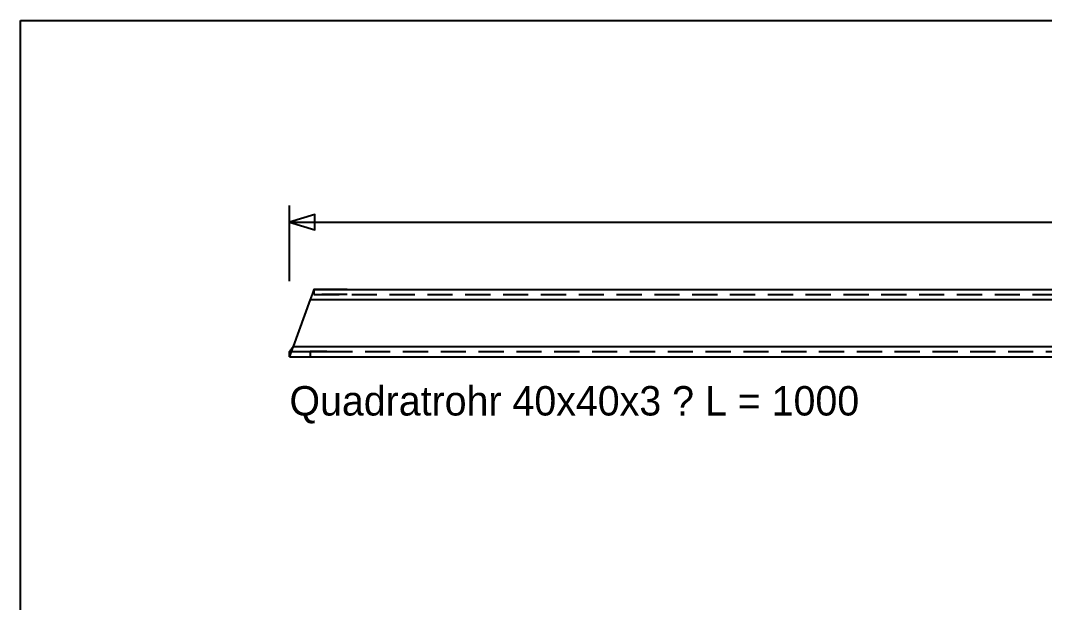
# Model space of a CAD drawing. Header units: millimetres. Extents: x 20 to 410, y 10 to 287.
# Drawn here: x 20 to 141.8, y 217.8 to 287 of the extents above; entities that cross this region are included whole.
import ezdxf

# ---------------------------------------------------------------- set-up
doc = ezdxf.new("R2010")
doc.units = ezdxf.units.MM
doc.linetypes.add('DASHED', pattern=[4.5, 3, -1.5])
for name, color, linetype in [('KONTUR', 7, 'CONTINUOUS'), ('MASSE', 3, 'CONTINUOUS'), ('RAHMEN', 7, 'CONTINUOUS'), ('TEXT', 7, 'CONTINUOUS'), ('VERDECKT', 8, 'DASHED')]:
    doc.layers.add(name, color=color, linetype=linetype)

msp = doc.modelspace()

# ---------------------------------------------------------------- linework, layer by layer
at = {"layer": 'KONTUR'}
for points in [[(54.91176, 255), (54.911686, 255), (54.911612, 254.999998), (54.911538, 254.999998), (54.911464, 254.999996), (54.91139, 254.999992), (54.911316, 254.999988), (54.911242, 254.999984), (54.911168, 254.99998), (54.911094, 254.999974), (54.91102, 254.99997), (54.910946, 254.999962), (54.910872, 254.999956), (54.910798, 254.999948), (54.910724, 254.99994), (54.910204, 254.999672), (54.909682, 254.999194), (54.90916, 254.998502), (54.908638, 254.997598), (54.908114, 254.996482), (54.907588, 254.995156), (54.907062, 254.993616), (54.906536, 254.991866), (54.906008, 254.989904), (54.905482, 254.98773), (54.904954, 254.985348), (54.904426, 254.982756), (54.903898, 254.979954), (54.903368, 254.976942), (54.90315, 254.976774), (54.90293, 254.976606), (54.90271, 254.976436), (54.90249, 254.976266), (54.902272, 254.976094), (54.902052, 254.975924), (54.901832, 254.975752), (54.901614, 254.975578), (54.901394, 254.975406), (54.901174, 254.975232), (54.900956, 254.975058), (54.900736, 254.974882), (54.900516, 254.974708), (54.900296, 254.97453), (54.898758, 254.971154), (54.897214, 254.96757), (54.895668, 254.96378), (54.894118, 254.959784), (54.892566, 254.955582), (54.89101, 254.951174), (54.889452, 254.946564), (54.887894, 254.94175), (54.886334, 254.936734), (54.884772, 254.931518), (54.883208, 254.9261), (54.881644, 254.920484), (54.88008, 254.914668), (54.878514, 254.908656), (54.878158, 254.908326), (54.877802, 254.907996), (54.877446, 254.907664), (54.877088, 254.907332), (54.876732, 254.907), (54.876376, 254.906668), (54.87602, 254.906334), (54.875664, 254.906), (54.875308, 254.905666), (54.874952, 254.905332), (54.874594, 254.904996), (54.874238, 254.90466), (54.873882, 254.904324), (54.873526, 254.903986), (54.871026, 254.89763), (54.86852, 254.891078), (54.866008, 254.884334), (54.863492, 254.877398), (54.86097, 254.870272), (54.858446, 254.862956), (54.855916, 254.85545), (54.853384, 254.84776), (54.85085, 254.839882), (54.848314, 254.83182), (54.845774, 254.823576), (54.843234, 254.815152), (54.840694, 254.806546), (54.838152, 254.797764), (54.837674, 254.797284), (54.837194, 254.796806), (54.836714, 254.796326), (54.836234, 254.795846), (54.835756, 254.795364), (54.835276, 254.794884), (54.834796, 254.794402), (54.834316, 254.79392), (54.833838, 254.793436), (54.833358, 254.792954), (54.832878, 254.79247), (54.832398, 254.791986), (54.83192, 254.7915), (54.83144, 254.791016), (54.828074, 254.781924), (54.824702, 254.772658), (54.821322, 254.763218), (54.817936, 254.75361), (54.814542, 254.743832), (54.811144, 254.733888), (54.807742, 254.723776), (54.804334, 254.713502), (54.800924, 254.703068), (54.79751, 254.692472), (54.794094, 254.681718), (54.790674, 254.670808), (54.787256, 254.659744), (54.783836, 254.648528), (54.783252, 254.64792), (54.782668, 254.64731), (54.782082, 254.6467), (54.781498, 254.646088), (54.780914, 254.645478), (54.78033, 254.644866), (54.779746, 254.644256), (54.779162, 254.643642), (54.778578, 254.64303), (54.777992, 254.642418), (54.777408, 254.641804), (54.776824, 254.64119), (54.77624, 254.640576), (54.775656, 254.63996), (54.771556, 254.628482), (54.767446, 254.616856), (54.763328, 254.605086), (54.7592, 254.593174), (54.755066, 254.581122), (54.750926, 254.56893), (54.74678, 254.556602), (54.742628, 254.544142), (54.738472, 254.531548), (54.734312, 254.518826), (54.730148, 254.505976), (54.725984, 254.493), (54.721818, 254.479902), (54.71765, 254.466684), (54.716984, 254.465968), (54.716316, 254.465252), (54.71565, 254.464534), (54.714984, 254.463818), (54.714316, 254.4631), (54.71365, 254.462382), (54.712984, 254.461664), (54.712316, 254.460946), (54.71165, 254.460226), (54.710984, 254.459508), (54.710318, 254.458788), (54.70965, 254.458068), (54.708984, 254.457348), (54.708318, 254.456626), (54.70364, 254.443202), (54.69895, 254.429666), (54.694252, 254.416016), (54.689544, 254.402258), (54.684828, 254.388392), (54.680104, 254.374424), (54.675372, 254.360352), (54.670636, 254.346182), (54.665894, 254.331916), (54.661148, 254.317554), (54.656398, 254.303102), (54.651646, 254.28856), (54.646894, 254.273932), (54.64214, 254.25922), (54.641416, 254.258424), (54.640692, 254.257628), (54.63997, 254.256832), (54.639246, 254.256036), (54.638522, 254.25524), (54.6378, 254.254442), (54.637076, 254.253646), (54.636352, 254.252848), (54.63563, 254.25205), (54.634906, 254.251252), (54.634182, 254.250454), (54.63346, 254.249656), (54.632736, 254.248858), (54.632012, 254.248058), (54.626936, 254.233206), (54.62185, 254.218276), (54.61675, 254.203272), (54.611642, 254.188196), (54.606524, 254.173052), (54.601398, 254.157842), (54.596266, 254.142568), (54.591126, 254.127234), (54.58598, 254.111842), (54.580832, 254.096396), (54.575678, 254.080896), (54.570522, 254.065346), (54.565364, 254.04975), (54.560206, 254.034108), (54.559452, 254.033264), (54.5587, 254.032418), (54.557948, 254.031574), (54.557196, 254.03073), (54.556444, 254.029884), (54.555692, 254.029038), (54.55494, 254.028194), (54.554188, 254.027348), (54.553436, 254.026502), (54.552682, 254.025656), (54.55193, 254.02481), (54.551178, 254.023964), (54.550426, 254.023118), (54.549674, 254.022272), (54.544396, 254.00656), (54.539104, 253.990812), (54.533802, 253.97503), (54.52849, 253.959218), (54.523168, 253.943376), (54.517836, 253.92751), (54.512498, 253.91162), (54.507152, 253.895712), (54.501802, 253.879786), (54.496446, 253.863846), (54.491088, 253.847894), (54.485726, 253.831934), (54.480362, 253.815968), (54.474996, 253.8), (251.8393, 253.8)], [(54.91176, 255), (251.146478, 255)], [(58.85588, 255), (54.91176, 255)], [(59.45588, 255), (251.146478, 255)], [(54.474996, 253.8), (52.436764, 248.2), (255.07246, 248.2), (251.8393, 253.8)], [(52.436764, 248.2), (52.436012, 248.199138), (52.435258, 248.198278), (52.434506, 248.197416), (52.433754, 248.196556), (52.433002, 248.195694), (52.43225, 248.194834), (52.431498, 248.193972), (52.430746, 248.19311), (52.429994, 248.19225), (52.429242, 248.191388), (52.428488, 248.190528), (52.427736, 248.189666), (52.426984, 248.188806), (52.426232, 248.187944), (52.420954, 248.171978), (52.415662, 248.156016), (52.41036, 248.140062), (52.405048, 248.12412), (52.399726, 248.10819), (52.394394, 248.092276), (52.389056, 248.076382), (52.383712, 248.06051), (52.37836, 248.044662), (52.373006, 248.028842), (52.367646, 248.013052), (52.362284, 247.997294), (52.35692, 247.981574), (52.351554, 247.965892), (52.350832, 247.965048), (52.350108, 247.964202), (52.349384, 247.963358), (52.348662, 247.962514), (52.347938, 247.96167), (52.347214, 247.960826), (52.346492, 247.959982), (52.345768, 247.959138), (52.345046, 247.958296), (52.344322, 247.957452), (52.343598, 247.956608), (52.342876, 247.955766), (52.342152, 247.954922), (52.341428, 247.95408), (52.336352, 247.938472), (52.331266, 247.92291), (52.326166, 247.907398), (52.321058, 247.891938), (52.31594, 247.876532), (52.310814, 247.861184), (52.305682, 247.845894), (52.300542, 247.830668), (52.295396, 247.815508), (52.290246, 247.800416), (52.285094, 247.785394), (52.279938, 247.770446), (52.27478, 247.755574), (52.26962, 247.74078), (52.268954, 247.739984), (52.268288, 247.73919), (52.267622, 247.738394), (52.266954, 247.7376), (52.266288, 247.736804), (52.265622, 247.73601), (52.264954, 247.735216), (52.264288, 247.734422), (52.263622, 247.73363), (52.262954, 247.732836), (52.262288, 247.732042), (52.261622, 247.73125), (52.260954, 247.730458), (52.260288, 247.729664), (52.25561, 247.715016), (52.250922, 247.700452), (52.246222, 247.685978), (52.241514, 247.671594), (52.236798, 247.657304), (52.232074, 247.64311), (52.227344, 247.629014), (52.222606, 247.61502), (52.217864, 247.60113), (52.21312, 247.587346), (52.20837, 247.57367), (52.203618, 247.560104), (52.198864, 247.546652), (52.19411, 247.533316), (52.193526, 247.5326), (52.192942, 247.531884), (52.192358, 247.53117), (52.191772, 247.530454), (52.191188, 247.52974), (52.190604, 247.529026), (52.19002, 247.528312), (52.189436, 247.527598), (52.188852, 247.526886), (52.188268, 247.526172), (52.187682, 247.52546), (52.187098, 247.524748), (52.186514, 247.524036), (52.18593, 247.523326), (52.18183, 247.510198), (52.17772, 247.497192), (52.173602, 247.484312), (52.169474, 247.471558), (52.16534, 247.458932), (52.1612, 247.446438), (52.157054, 247.434078), (52.152902, 247.421854), (52.148746, 247.409766), (52.144586, 247.397818), (52.140424, 247.386014), (52.136258, 247.374354), (52.132092, 247.362838), (52.127924, 247.351472), (52.127444, 247.350864), (52.126966, 247.350254), (52.126486, 247.349648), (52.126006, 247.34904), (52.125526, 247.348432), (52.125048, 247.347826), (52.124568, 247.34722), (52.124088, 247.346614), (52.123608, 247.34601), (52.12313, 247.345404), (52.12265, 247.3448), (52.12217, 247.344196), (52.12169, 247.343592), (52.121212, 247.34299), (52.117846, 247.331888), (52.114474, 247.32094), (52.111094, 247.310148), (52.107706, 247.299514), (52.104314, 247.28904), (52.100916, 247.278726), (52.097512, 247.268576), (52.094106, 247.25859), (52.090694, 247.24877), (52.08728, 247.23912), (52.083864, 247.22964), (52.080446, 247.220332), (52.077028, 247.211196), (52.073608, 247.202236), (52.07325, 247.201758), (52.072894, 247.20128), (52.072538, 247.200804), (52.072182, 247.200326), (52.071826, 247.19985), (52.07147, 247.199376), (52.071112, 247.1989), (52.070756, 247.198426), (52.0704, 247.197952), (52.070044, 247.197478), (52.069688, 247.197004), (52.069332, 247.196532), (52.068976, 247.19606), (52.068618, 247.19559), (52.066118, 247.18694), (52.063612, 247.17847), (52.0611, 247.170182), (52.058584, 247.162076), (52.056064, 247.154154), (52.053538, 247.146416), (52.05101, 247.138866), (52.048478, 247.131504), (52.045942, 247.12433), (52.043406, 247.117348), (52.040868, 247.110556), (52.038328, 247.103958), (52.035788, 247.097554), (52.033246, 247.091344), (52.033026, 247.091016), (52.032806, 247.090686), (52.032588, 247.090358), (52.032368, 247.09003), (52.032148, 247.089704), (52.03193, 247.089378), (52.03171, 247.089052), (52.03149, 247.088726), (52.031272, 247.088402), (52.031052, 247.088078), (52.030832, 247.087754), (52.030612, 247.087432), (52.030394, 247.087108), (52.030174, 247.086786), (52.028634, 247.080924), (52.02709, 247.075258), (52.025544, 247.069792), (52.023994, 247.064526), (52.022442, 247.05946), (52.020888, 247.054596), (52.01933, 247.049936), (52.017772, 247.04548), (52.01621, 247.041228), (52.014648, 247.03718), (52.013084, 247.03334), (52.01152, 247.029704), (52.009956, 247.026278), (52.008392, 247.023058), (52.008318, 247.02289), (52.008244, 247.022722), (52.00817, 247.022556), (52.008096, 247.02239), (52.00802, 247.022226), (52.007946, 247.02206), (52.007872, 247.021896), (52.007798, 247.021734), (52.007724, 247.02157), (52.00765, 247.021408), (52.007576, 247.021246), (52.007502, 247.021086), (52.007428, 247.020924), (52.007354, 247.020766), (52.006834, 247.017912), (52.006314, 247.015268), (52.00579, 247.012834), (52.005268, 247.01061), (52.004744, 247.008596), (52.004218, 247.006794), (52.003692, 247.005202), (52.003166, 247.003824), (52.00264, 247.002656), (52.002112, 247.0017), (52.001584, 247.000956), (52.001056, 247.000424), (52.000528, 247.000106), (52, 247)], [(52.001072, 247.600878), (52.000996, 247.600756), (52.00092, 247.600644), (52.000842, 247.600542), (52.000766, 247.600448), (52.00069, 247.600362), (52.000612, 247.600286), (52.000536, 247.60022), (52.00046, 247.600162), (52.000382, 247.600112), (52.000306, 247.600072), (52.00023, 247.60004), (52.000152, 247.600018), (52.000076, 247.600004), (52, 247.6)], [(52, 247), (255.765282, 247), (255.765282, 247.6)], [(52, 247), (52, 247.6)], [(52.01157, 247.618718), (52.011344, 247.618148), (52.011116, 247.617586), (52.01089, 247.617034), (52.010662, 247.61649), (52.010436, 247.615954), (52.010208, 247.615428), (52.009982, 247.61491), (52.009754, 247.6144), (52.009528, 247.6139), (52.0093, 247.613408), (52.009072, 247.612926), (52.008846, 247.61245), (52.008618, 247.611986), (52.008392, 247.611528), (52.007866, 247.61037), (52.007342, 247.609272), (52.006818, 247.608234), (52.006294, 247.607258), (52.00577, 247.606344), (52.005246, 247.60549), (52.004722, 247.604698), (52.0042, 247.603968), (52.003676, 247.603298), (52.003154, 247.60269), (52.002634, 247.602144), (52.002112, 247.60166), (52.001592, 247.601238), (52.001072, 247.600878)], [(52.001072, 247.600878), (52.007354, 247.020766)], [(52.008392, 247.023058), (52.008392, 247.611528)], [(52.080554, 247.719868), (52.080058, 247.718482), (52.079562, 247.717102), (52.079066, 247.71573), (52.07857, 247.714366), (52.078074, 247.713008), (52.077578, 247.711658), (52.077082, 247.710314), (52.076586, 247.708978), (52.07609, 247.70765), (52.075592, 247.706328), (52.075096, 247.705016), (52.0746, 247.703708), (52.074104, 247.70241), (52.073608, 247.701118), (52.071084, 247.697756), (52.068562, 247.694448), (52.06604, 247.69119), (52.063518, 247.687984), (52.060998, 247.684832), (52.05848, 247.681734), (52.055962, 247.678688), (52.053448, 247.675698), (52.050934, 247.67276), (52.048424, 247.669878), (52.045914, 247.66705), (52.04341, 247.664276), (52.040906, 247.661558), (52.038408, 247.658896), (52.03804, 247.657898), (52.03767, 247.65691), (52.037302, 247.655928), (52.036934, 247.654954), (52.036566, 247.65399), (52.036196, 247.653032), (52.035828, 247.652084), (52.035458, 247.651144), (52.03509, 247.65021), (52.034722, 247.649286), (52.034352, 247.64837), (52.033984, 247.647462), (52.033614, 247.646564), (52.033246, 247.645672), (52.031692, 247.643368), (52.030138, 247.64112), (52.028586, 247.638932), (52.027034, 247.6368), (52.025482, 247.634726), (52.02393, 247.632712), (52.02238, 247.630756), (52.020832, 247.628858), (52.019284, 247.62702), (52.017738, 247.62524), (52.016192, 247.62352), (52.01465, 247.62186), (52.01311, 247.620258), (52.01157, 247.618718), (52.030174, 247.086786)], [(52.033246, 247.091344), (52.033246, 247.645672)], [(52.038408, 247.658896), (52.068618, 247.19559)], [(52.073608, 247.202236), (52.073608, 247.701118)], [(52.13639, 247.799292), (52.135786, 247.79757), (52.13518, 247.795854), (52.134576, 247.794144), (52.133972, 247.79244), (52.133368, 247.790742), (52.132764, 247.78905), (52.132158, 247.787364), (52.131554, 247.785684), (52.130948, 247.78401), (52.130344, 247.782342), (52.12974, 247.780682), (52.129134, 247.779026), (52.12853, 247.777378), (52.127924, 247.775736), (52.12453, 247.771446), (52.121134, 247.767202), (52.11774, 247.763002), (52.114348, 247.758846), (52.110956, 247.754736), (52.107566, 247.750674), (52.10418, 247.746656), (52.100794, 247.742686), (52.097412, 247.738762), (52.094032, 247.734886), (52.090656, 247.73106), (52.087284, 247.72728), (52.083918, 247.72355), (52.080554, 247.719868), (52.121212, 247.34299)], [(52.127924, 247.351472), (52.127924, 247.775736)], [(52.2801, 248.000694), (52.279352, 247.998508), (52.278604, 247.996326), (52.277856, 247.994148), (52.277108, 247.991972), (52.27636, 247.9898), (52.27561, 247.98763), (52.274862, 247.985464), (52.274114, 247.9833), (52.273366, 247.98114), (52.272616, 247.978984), (52.271868, 247.97683), (52.271118, 247.97468), (52.27037, 247.972534), (52.26962, 247.97039), (52.264902, 247.96477), (52.260182, 247.959172), (52.255464, 247.9536), (52.250748, 247.948054), (52.246032, 247.942534), (52.24132, 247.93704), (52.23661, 247.931574), (52.231904, 247.926136), (52.227202, 247.920724), (52.222506, 247.915342), (52.217812, 247.90999), (52.213124, 247.904668), (52.208444, 247.899376), (52.203768, 247.894116), (52.203078, 247.892124), (52.20239, 247.890136), (52.2017, 247.888154), (52.20101, 247.886176), (52.20032, 247.884202), (52.19963, 247.882234), (52.19894, 247.88027), (52.19825, 247.87831), (52.19756, 247.876356), (52.19687, 247.874406), (52.19618, 247.872462), (52.19549, 247.870522), (52.1948, 247.868588), (52.19411, 247.866658), (52.189974, 247.861606), (52.185836, 247.856588), (52.181702, 247.851606), (52.177568, 247.846662), (52.173434, 247.841752), (52.169304, 247.83688), (52.165176, 247.832044), (52.161052, 247.827248), (52.15693, 247.82249), (52.152812, 247.81777), (52.1487, 247.81309), (52.14459, 247.80845), (52.140488, 247.803852), (52.13639, 247.799292), (52.18593, 247.523326)], [(52.19411, 247.533316), (52.19411, 247.866658)], [(52.203768, 247.894116), (52.260288, 247.729664)], [(52.26962, 247.74078), (52.26962, 247.97039)], [(52.362452, 248.11493), (52.361674, 248.112636), (52.360898, 248.110344), (52.36012, 248.108052), (52.35934, 248.105762), (52.358562, 248.103474), (52.357784, 248.101186), (52.357006, 248.098902), (52.356228, 248.096618), (52.355448, 248.094334), (52.35467, 248.092054), (52.353892, 248.089774), (52.353112, 248.087496), (52.352334, 248.08522), (52.351554, 248.082946), (52.346434, 248.076972), (52.341314, 248.071012), (52.336194, 248.065064), (52.331076, 248.05913), (52.32596, 248.05321), (52.320846, 248.047306), (52.315736, 248.041418), (52.31063, 248.035546), (52.305528, 248.029692), (52.300432, 248.023854), (52.29534, 248.018036), (52.290252, 248.012236), (52.285174, 248.006454), (52.2801, 248.000694), (52.341428, 247.95408)], [(52.351554, 247.965892), (52.351554, 248.082946)], [(52.362452, 248.11493), (52.426232, 248.187944)]]:
    msp.add_lwpolyline(points, dxfattribs=at)
at = {"layer": 'MASSE'}
for p, q in [((52, 256), (52, 265)), ((52, 263), (255.765, 263))]:
    msp.add_line(p, q, dxfattribs=at)
msp.add_lwpolyline([(52, 263), (55, 262.1), (55, 263.9)], close=True, dxfattribs=at)
at = {"layer": 'RAHMEN'}
msp.add_lwpolyline([(20, 287), (410, 287), (410, 10), (20, 10)], close=True, dxfattribs=at)
at = {"layer": 'VERDECKT'}
for points in [[(54.91176, 255), (54.91176, 254.4), (58.85588, 254.4), (54.91176, 254.4), (251.146478, 254.4)], [(54.91176, 254.4), (251.146478, 254.4)], [(52, 247.6), (255.765282, 247.6)], [(52, 247.6), (255.765282, 247.6)], [(54.45588, 247.6), (54.480952, 247.6), (54.554912, 247.6), (54.674048, 247.6), (54.83239, 247.6), (55.021996, 247.6), (55.23336, 247.6), (55.45588, 247.6), (55.6784, 247.6), (55.889764, 247.6), (56.07937, 247.6), (56.237712, 247.6), (56.356848, 247.6), (56.430808, 247.6), (56.45588, 247.6), (56.430808, 247.6), (56.356848, 247.6), (56.237712, 247.6), (56.07937, 247.6), (55.889764, 247.6), (55.6784, 247.6), (55.45588, 247.6), (55.23336, 247.6), (55.021996, 247.6), (54.83239, 247.6), (54.674048, 247.6), (54.554912, 247.6), (54.480952, 247.6), (54.45588, 247.6), (54.45588, 247)]]:
    msp.add_lwpolyline(points, dxfattribs=at)

# ---------------------------------------------------------------- texts
at = {"layer": 'TEXT'}
msp.add_text('Quadratrohr 40x40x3 ? L = 1000', height=3.5, dxfattribs=at).set_placement((52, 240))

doc.saveas('drawing.dxf')
